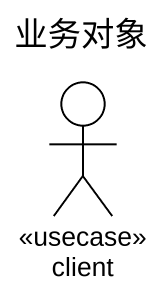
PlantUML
@startuml
title 业务对象
actor client <<usecase>>
@enduml
